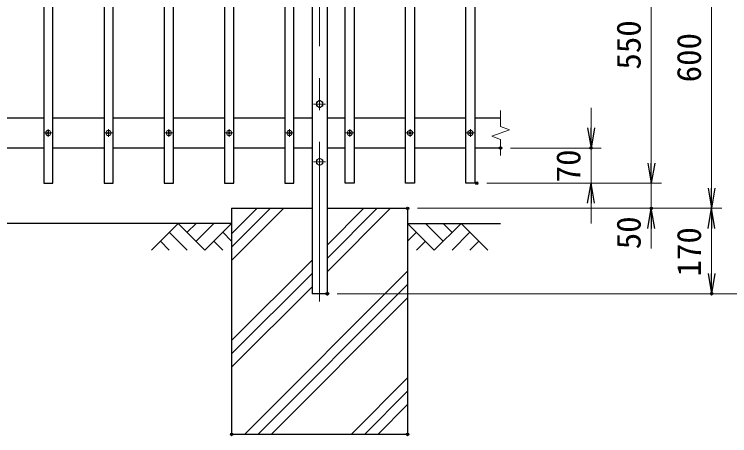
# Model space of a CAD drawing. Units: millimetres, scale not verified. Extents: x -4200 to 4200, y -2970 to 2970.
# Drawn here: x -1987 to -564, y -572 to 266 of the extents above; entities that cross this region are included whole.
import ezdxf
from ezdxf.enums import TextEntityAlignment as Align

# ---------------------------------------------------------------- set-up
doc = ezdxf.new("R2010")
doc.units = ezdxf.units.MM
doc.header["$LTSCALE"] = 10
doc.header["$PDMODE"] = 32
doc.header["$PDSIZE"] = 5
doc.linetypes.add('USER1', pattern=[50.8, 31.75, -6.35, 6.35, -6.35])
for name, color, linetype, lineweight in [('0-2_D-BMK', 2, 'USER1', 13), ('0-3_D-STR3', 3, 'Continuous', 13), ('0-4_D-STR-DIM', 7, 'Continuous', 13), ('0-5_0', 7, 'Continuous', 25), ('0-7_D-DCR-HCH', 7, 'Continuous', 13), ('0-8_D-STR4', 7, 'Continuous', 25), ('0-9_D-STR1', 1, 'Continuous', 25), ('0-A_D-BGD', 7, 'Continuous', 25)]:
    doc.layers.add(name, color=color, linetype=linetype, lineweight=lineweight)
doc.layers.add('0-6_Defpoints', color=8, linetype='Continuous')
doc.styles.add('ＭＳ ゴシック', font='')
doc.styles.get('ＭＳ ゴシック').set_extended_font_data('MS Gothic')

# ---------------------------------------------------------------- blocks, each defined once
blk = doc.blocks.new('_Open')
at = {"layer": '0-5_0'}
blk.add_line((-10, 1.667), (0, 0), dxfattribs=at)
blk.add_lwpolyline([(-10, -1.667), (0, 0), (-10, 0)], dxfattribs=at)

msp = doc.modelspace()

# ---------------------------------------------------------------- linework, layer by layer
at = {"layer": '0-2_D-BMK'}
for p, q in [((-1379.77, 520.11), (-1379.77, -339.89)), ((-1367.77, 87.61), (-1391.77, 87.61)), ((-1912.27, 30.11), (-1927.27, 30.11)), ((-1919.77, 37.61), (-1919.77, 22.61)), ((-1792.27, 30.11), (-1807.27, 30.11)), ((-1799.77, 37.61), (-1799.77, 22.61)), ((-1672.27, 30.11), (-1687.27, 30.11)), ((-1679.77, 37.61), (-1679.77, 22.61)), ((-1552.27, 30.11), (-1567.27, 30.11)), ((-1559.77, 37.61), (-1559.77, 22.61)), ((-1432.27, 30.11), (-1447.27, 30.11)), ((-1439.77, 37.61), (-1439.77, 22.61)), ((-1312.27, 30.11), (-1327.27, 30.11)), ((-1319.77, 37.61), (-1319.77, 22.61)), ((-1192.27, 30.11), (-1207.27, 30.11)), ((-1199.77, 37.61), (-1199.77, 22.61)), ((-1072.27, 30.11), (-1087.27, 30.11)), ((-1079.77, 37.61), (-1079.77, 22.61)), ((-1367.77, -27.39), (-1391.77, -27.39))]:
    msp.add_line(p, q, dxfattribs=at)
at = {"layer": '0-3_D-STR3'}
for p, q in [((-1921.6, 30.5), (-1923.12, 30.48)), ((-1923.12, 30.48), (-1923.12, 29.75)), ((-1923.12, 30.48), (-1923.12, 29.75)), ((-1921.6, 29.72), (-1923.12, 29.75)), ((-1920.67, 30.98), (-1921.6, 30.5)), ((-1920.67, 29.25), (-1921.6, 29.72)), ((-1920.65, 30.99), (-1920.16, 31.92)), ((-1920.65, 29.23), (-1920.16, 28.31)), ((-1920.14, 33.46), (-1920.16, 31.92)), ((-1920.16, 33.46), (-1919.4, 33.46)), ((-1919.4, 33.46), (-1919.38, 31.92)), ((-1918.89, 30.99), (-1919.38, 31.92)), ((-1918.89, 29.23), (-1919.38, 28.31)), ((-1918.87, 30.98), (-1917.94, 30.5)), ((-1918.87, 29.25), (-1917.94, 29.72)), ((-1917.94, 29.72), (-1916.42, 29.75)), ((-1801.6, 30.5), (-1803.12, 30.48)), ((-1803.12, 30.48), (-1803.12, 29.75)), ((-1803.12, 30.48), (-1803.12, 29.75)), ((-1801.6, 29.72), (-1803.12, 29.75)), ((-1800.67, 30.98), (-1801.6, 30.5)), ((-1800.67, 29.25), (-1801.6, 29.72)), ((-1800.65, 30.99), (-1800.16, 31.92)), ((-1800.65, 29.23), (-1800.16, 28.31)), ((-1800.14, 33.46), (-1800.16, 31.92)), ((-1800.16, 33.46), (-1799.4, 33.46)), ((-1799.4, 33.46), (-1799.38, 31.92)), ((-1798.89, 30.99), (-1799.38, 31.92)), ((-1798.89, 29.23), (-1799.38, 28.31)), ((-1798.87, 30.98), (-1797.94, 30.5)), ((-1798.87, 29.25), (-1797.94, 29.72)), ((-1797.94, 29.72), (-1796.42, 29.75)), ((-1681.6, 30.5), (-1683.12, 30.48)), ((-1683.12, 30.48), (-1683.12, 29.75)), ((-1683.12, 30.48), (-1683.12, 29.75)), ((-1681.6, 29.72), (-1683.12, 29.75)), ((-1680.67, 30.98), (-1681.6, 30.5)), ((-1680.67, 29.25), (-1681.6, 29.72)), ((-1680.65, 30.99), (-1680.16, 31.92)), ((-1680.65, 29.23), (-1680.16, 28.31)), ((-1680.14, 33.46), (-1680.16, 31.92)), ((-1680.16, 33.46), (-1679.4, 33.46)), ((-1679.4, 33.46), (-1679.38, 31.92)), ((-1678.89, 30.99), (-1679.38, 31.92)), ((-1678.89, 29.23), (-1679.38, 28.31)), ((-1678.87, 30.98), (-1677.94, 30.5)), ((-1678.87, 29.25), (-1677.94, 29.72)), ((-1677.94, 29.72), (-1676.42, 29.75)), ((-1561.6, 30.5), (-1563.12, 30.48)), ((-1563.12, 30.48), (-1563.12, 29.75)), ((-1563.12, 30.48), (-1563.12, 29.75)), ((-1561.6, 29.72), (-1563.12, 29.75)), ((-1560.67, 30.98), (-1561.6, 30.5)), ((-1560.67, 29.25), (-1561.6, 29.72)), ((-1560.65, 30.99), (-1560.16, 31.92)), ((-1560.65, 29.23), (-1560.16, 28.31)), ((-1560.14, 33.46), (-1560.16, 31.92)), ((-1560.16, 33.46), (-1559.4, 33.46)), ((-1559.4, 33.46), (-1559.38, 31.92)), ((-1558.89, 30.99), (-1559.38, 31.92)), ((-1558.89, 29.23), (-1559.38, 28.31)), ((-1558.87, 30.98), (-1557.94, 30.5)), ((-1558.87, 29.25), (-1557.94, 29.72)), ((-1557.94, 29.72), (-1556.42, 29.75)), ((-1441.6, 30.5), (-1443.12, 30.48)), ((-1443.12, 30.48), (-1443.12, 29.75)), ((-1443.12, 30.48), (-1443.12, 29.75)), ((-1441.6, 29.72), (-1443.12, 29.75)), ((-1440.67, 30.98), (-1441.6, 30.5)), ((-1440.67, 29.25), (-1441.6, 29.72)), ((-1440.65, 30.99), (-1440.16, 31.92)), ((-1440.65, 29.23), (-1440.16, 28.31)), ((-1440.14, 33.46), (-1440.16, 31.92)), ((-1440.16, 33.46), (-1439.4, 33.46)), ((-1439.4, 33.46), (-1439.38, 31.92)), ((-1438.89, 30.99), (-1439.38, 31.92)), ((-1438.89, 29.23), (-1439.38, 28.31)), ((-1438.87, 30.98), (-1437.94, 30.5)), ((-1438.87, 29.25), (-1437.94, 29.72)), ((-1437.94, 29.72), (-1436.42, 29.75)), ((-1321.6, 30.5), (-1323.12, 30.48)), ((-1323.12, 30.48), (-1323.12, 29.75)), ((-1323.12, 30.48), (-1323.12, 29.75)), ((-1321.6, 29.72), (-1323.12, 29.75)), ((-1320.67, 30.98), (-1321.6, 30.5)), ((-1320.67, 29.25), (-1321.6, 29.72)), ((-1320.65, 30.99), (-1320.16, 31.92)), ((-1320.65, 29.23), (-1320.16, 28.31)), ((-1320.14, 33.46), (-1320.16, 31.92)), ((-1320.16, 33.46), (-1319.4, 33.46)), ((-1319.4, 33.46), (-1319.38, 31.92)), ((-1318.89, 30.99), (-1319.38, 31.92)), ((-1318.89, 29.23), (-1319.38, 28.31)), ((-1318.87, 30.98), (-1317.94, 30.5)), ((-1318.87, 29.25), (-1317.94, 29.72)), ((-1317.94, 29.72), (-1316.42, 29.75)), ((-1201.6, 30.5), (-1203.12, 30.48)), ((-1203.12, 30.48), (-1203.12, 29.75)), ((-1203.12, 30.48), (-1203.12, 29.75)), ((-1201.6, 29.72), (-1203.12, 29.75)), ((-1200.67, 30.98), (-1201.6, 30.5)), ((-1200.67, 29.25), (-1201.6, 29.72)), ((-1200.65, 30.99), (-1200.16, 31.92)), ((-1200.65, 29.23), (-1200.16, 28.31)), ((-1200.14, 33.46), (-1200.16, 31.92)), ((-1200.16, 33.46), (-1199.4, 33.46)), ((-1199.4, 33.46), (-1199.38, 31.92)), ((-1198.89, 30.99), (-1199.38, 31.92)), ((-1198.89, 29.23), (-1199.38, 28.31)), ((-1198.87, 30.98), (-1197.94, 30.5)), ((-1198.87, 29.25), (-1197.94, 29.72)), ((-1197.94, 29.72), (-1196.42, 29.75)), ((-1081.6, 30.5), (-1083.12, 30.48)), ((-1083.12, 30.48), (-1083.12, 29.75)), ((-1083.12, 30.48), (-1083.12, 29.75)), ((-1081.6, 29.72), (-1083.12, 29.75)), ((-1080.67, 30.98), (-1081.6, 30.5)), ((-1080.67, 29.25), (-1081.6, 29.72)), ((-1080.65, 30.99), (-1080.16, 31.92)), ((-1080.65, 29.23), (-1080.16, 28.31)), ((-1080.14, 33.46), (-1080.16, 31.92)), ((-1080.16, 33.46), (-1079.4, 33.46)), ((-1079.4, 33.46), (-1079.38, 31.92)), ((-1078.89, 30.99), (-1079.38, 31.92)), ((-1078.89, 29.23), (-1079.38, 28.31)), ((-1078.87, 30.98), (-1077.94, 30.5)), ((-1078.87, 29.25), (-1077.94, 29.72)), ((-1077.94, 29.72), (-1076.42, 29.75)), ((-1920.14, 26.76), (-1920.16, 28.31)), ((-1920.14, 26.76), (-1919.4, 26.76)), ((-1919.4, 26.76), (-1919.38, 28.31)), ((-1800.14, 26.76), (-1800.16, 28.31)), ((-1800.14, 26.76), (-1799.4, 26.76)), ((-1799.4, 26.76), (-1799.38, 28.31)), ((-1680.14, 26.76), (-1680.16, 28.31)), ((-1680.14, 26.76), (-1679.4, 26.76)), ((-1679.4, 26.76), (-1679.38, 28.31)), ((-1560.14, 26.76), (-1560.16, 28.31)), ((-1560.14, 26.76), (-1559.4, 26.76)), ((-1559.4, 26.76), (-1559.38, 28.31)), ((-1440.14, 26.76), (-1440.16, 28.31)), ((-1440.14, 26.76), (-1439.4, 26.76)), ((-1439.4, 26.76), (-1439.38, 28.31)), ((-1320.14, 26.76), (-1320.16, 28.31)), ((-1320.14, 26.76), (-1319.4, 26.76)), ((-1319.4, 26.76), (-1319.38, 28.31)), ((-1200.14, 26.76), (-1200.16, 28.31)), ((-1200.14, 26.76), (-1199.4, 26.76)), ((-1199.4, 26.76), (-1199.38, 28.31)), ((-1080.14, 26.76), (-1080.16, 28.31)), ((-1080.14, 26.76), (-1079.4, 26.76)), ((-1079.4, 26.76), (-1079.38, 28.31))]:
    msp.add_line(p, q, dxfattribs=at)
for points in [[(-1373.27, 91.36), (-1379.77, 95.12), (-1386.27, 91.36), (-1386.27, 83.86), (-1379.77, 80.11), (-1373.27, 83.86)], [(-1373.27, -23.64), (-1379.77, -19.88), (-1386.27, -23.64), (-1386.27, -31.14), (-1379.77, -34.89), (-1373.27, -31.14)]]:
    msp.add_lwpolyline(points, close=True, dxfattribs=at)
for points in [[(-1917.94, 30.5), (-1916.42, 30.48), (-1916.42, 29.75)], [(-1797.94, 30.5), (-1796.42, 30.48), (-1796.42, 29.75)], [(-1677.94, 30.5), (-1676.42, 30.48), (-1676.42, 29.75)], [(-1557.94, 30.5), (-1556.42, 30.48), (-1556.42, 29.75)], [(-1437.94, 30.5), (-1436.42, 30.48), (-1436.42, 29.75)], [(-1317.94, 30.5), (-1316.42, 30.48), (-1316.42, 29.75)], [(-1197.94, 30.5), (-1196.42, 30.48), (-1196.42, 29.75)], [(-1077.94, 30.5), (-1076.42, 30.48), (-1076.42, 29.75)]]:
    msp.add_lwpolyline(points, dxfattribs=at)
for centre, radius in [((-1379.77, 87.61), 6.25), ((-1919.77, 30.11), 5.25), ((-1799.77, 30.11), 5.25), ((-1679.77, 30.11), 5.25), ((-1559.77, 30.11), 5.25), ((-1439.77, 30.11), 5.25), ((-1319.77, 30.11), 5.25), ((-1199.77, 30.11), 5.25), ((-1079.77, 30.11), 5.25), ((-1379.77, -27.39), 6.25)]:
    msp.add_circle(centre, radius, dxfattribs=at)
at = {"layer": '0-4_D-STR-DIM'}
for p, q in [((-719.77, -29.89), (-719.77, 440.11)), ((-599.77, -79.89), (-599.77, 440.11)), ((-1019.77, 75.11), (-1019.77, 42.94)), ((-839.77, 40.11), (-839.77, 80.11)), ((-1002.15, 36.52), (-1019.77, 42.94)), ((-1037.39, 23.7), (-1002.15, 36.52)), ((-1019.77, 17.29), (-1037.39, 23.7)), ((-1019.77, 17.29), (-1019.77, -14.89)), ((-999.77, 0.11), (-819.77, 0.11)), ((-839.77, -69.89), (-839.77, 0.11)), ((-719.77, -29.89), (-719.77, 10.11)), ((-1047.27, -69.89), (-699.77, -69.89)), ((-1047.27, -69.89), (-699.77, -69.89)), ((-1047.27, -69.89), (-819.77, -69.89)), ((-719.77, -69.89), (-719.77, -119.89)), ((-839.77, -109.89), (-839.77, -149.89)), ((-1184.77, -119.89), (-579.77, -119.89)), ((-1184.77, -119.89), (-579.77, -119.89)), ((-1184.77, -119.89), (-699.77, -119.89)), ((-719.77, -159.89), (-719.77, -199.89)), ((-599.77, -159.89), (-599.77, -249.89)), ((-1344.77, -289.89), (-579.77, -289.89)), ((-1344.24, -289.89), (-459.24, -289.89))]:
    msp.add_line(p, q, dxfattribs=at)
at = {"layer": '0-6_Defpoints'}
for p in [(-1019.77, 0.11), (-839.77, 0.11), (-1067.27, -69.89), (-1204.77, -119.89), (-719.77, -119.89), (-1364.77, -289.89), (-1364.24, -289.89), (-599.77, -289.89), (-1554.77, -569.89), (-1204.77, -569.89)]:
    msp.add_point(p, dxfattribs=at)
at = {"layer": '0-7_D-DCR-HCH'}
for p, q in [((-1554.77, -224), (-1450.66, -119.89)), ((-1554.77, -197.48), (-1477.17, -119.89)), ((-1554.77, -170.97), (-1503.69, -119.89)), ((-1364.77, -246.13), (-1238.53, -119.89)), ((-1364.77, -219.62), (-1265.04, -119.89)), ((-1364.77, -193.1), (-1291.56, -119.89)), ((-1661.19, -149.89), (-1714.41, -203.1)), ((-1661.19, -149.89), (-1607.98, -203.1)), ((-1643.46, -167.63), (-1625.72, -149.89)), ((-1625.72, -185.36), (-1590.24, -149.89)), ((-1607.98, -203.1), (-1554.77, -149.89)), ((-1151.56, -203.1), (-1204.77, -149.89)), ((-1133.82, -185.36), (-1169.29, -149.89)), ((-1098.35, -149.89), (-1151.56, -203.1)), ((-1115.99, -167.72), (-1133.82, -149.89)), ((-1098.35, -149.89), (-1045.13, -203.1)), ((-1678.93, -167.63), (-1643.29, -203.1)), ((-1572.51, -167.63), (-1554.77, -185.28)), ((-1187.03, -167.63), (-1204.77, -185.28)), ((-1080.61, -167.63), (-1116.25, -203.1)), ((-1696.67, -185.36), (-1678.85, -203.1)), ((-1590.24, -185.36), (-1572.43, -203.1)), ((-1169.29, -185.36), (-1187.11, -203.1)), ((-1062.87, -185.36), (-1080.69, -203.1)), ((-1554.77, -383.1), (-1394.77, -223.1)), ((-1554.77, -409.62), (-1394.77, -249.62)), ((-1529.43, -569.89), (-1204.77, -245.23)), ((-1554.77, -436.13), (-1394.77, -276.13)), ((-1502.91, -569.89), (-1204.77, -271.75)), ((-1476.39, -569.89), (-1204.77, -298.26)), ((-1317.29, -569.89), (-1204.77, -457.36)), ((-1290.78, -569.89), (-1204.77, -483.88)), ((-1264.26, -569.89), (-1204.77, -510.4))]:
    msp.add_line(p, q, dxfattribs=at)
at = {"layer": '0-8_D-STR4'}
for p, q in [((-1554.77, -119.89), (-1554.77, -569.89)), ((-1554.77, -119.89), (-1394.77, -119.89)), ((-1364.77, -119.89), (-1204.77, -119.89)), ((-1204.77, -119.89), (-1204.77, -569.89)), ((-1204.77, -569.89), (-1554.77, -569.89))]:
    msp.add_line(p, q, dxfattribs=at)
at = {"layer": '0-9_D-STR1'}
for p, q in [((-1394.77, 470.11), (-1394.77, -289.89)), ((-1364.77, 470.11), (-1364.77, -289.89)), ((-2030.77, 60.11), (-1928.77, 60.11)), ((-1910.77, 60.11), (-1808.77, 60.11)), ((-1790.77, 60.11), (-1688.77, 60.11)), ((-1670.77, 60.11), (-1568.77, 60.11)), ((-1550.77, 60.11), (-1448.77, 60.11)), ((-1430.77, 60.11), (-1394.77, 60.11)), ((-1364.77, 60.11), (-1328.77, 60.11)), ((-1310.77, 60.11), (-1208.77, 60.11)), ((-1190.77, 60.11), (-1088.77, 60.11)), ((-1070.77, 60.11), (-1019.77, 60.11)), ((-1928.77, 0.11), (-2030.77, 0.11)), ((-1808.77, 0.11), (-1910.77, 0.11)), ((-1688.77, 0.11), (-1790.77, 0.11)), ((-1568.77, 0.11), (-1670.77, 0.11)), ((-1448.77, 0.11), (-1550.77, 0.11)), ((-1394.77, 0.11), (-1430.77, 0.11)), ((-1328.77, 0.11), (-1364.77, 0.11)), ((-1208.77, 0.11), (-1310.77, 0.11)), ((-1088.77, 0.11), (-1190.77, 0.11)), ((-1019.77, 0.11), (-1070.77, 0.11)), ((-1364.77, -289.89), (-1394.77, -289.89))]:
    msp.add_line(p, q, dxfattribs=at)
for points in [[(-1928.77, 480.11), (-1928.77, -69.89), (-1910.77, -69.89), (-1910.77, 480.11)], [(-1808.77, 480.11), (-1808.77, -69.89), (-1790.77, -69.89), (-1790.77, 480.11)], [(-1688.77, 480.11), (-1688.77, -69.89), (-1670.77, -69.89), (-1670.77, 480.11)], [(-1568.77, 480.11), (-1568.77, -69.89), (-1550.77, -69.89), (-1550.77, 480.11)], [(-1448.77, 480.11), (-1448.77, -69.89), (-1430.77, -69.89), (-1430.77, 480.11)], [(-1310.77, 480.11), (-1310.77, -69.89), (-1328.77, -69.89), (-1328.77, 480.11)], [(-1190.77, 480.11), (-1190.77, -69.89), (-1208.77, -69.89), (-1208.77, 480.11)], [(-1070.77, 480.11), (-1070.77, -69.89), (-1088.77, -69.89), (-1088.77, 480.11)]]:
    msp.add_lwpolyline(points, dxfattribs=at)
at = {"layer": '0-A_D-BGD'}
for p, q in [((-1554.77, -149.89), (-3004.77, -149.89)), ((-1204.77, -149.89), (-1019.77, -149.89))]:
    msp.add_line(p, q, dxfattribs=at)

# ---------------------------------------------------------------- block references
at = {"layer": '0-4_D-STR-DIM', "xscale": 4, "yscale": 4}
for p, rotation in [((-839.77, 0.11), 270), ((-719.77, -69.89), 270), ((-719.77, -69.89), 270), ((-839.77, -69.89), 90), ((-599.77, -119.89), 270), ((-719.77, -119.89), 90), ((-599.77, -119.89), 90), ((-599.77, -289.89), 270)]:
    msp.add_blockref('_Open', p, dxfattribs=dict(at, rotation=rotation))

# ---------------------------------------------------------------- texts
at = {"layer": '0-4_D-STR-DIM', "style": 'ＭＳ ゴシック'}
for s, p in [('550', (-726.52, 156.24)), ('600', (-606.52, 130.86)), ('70', (-846.51, -68.14)), ('50', (-726.52, -201.31)), ('170', (-606.52, -255.54))]:
    msp.add_text(s, height=48.09, rotation=90, dxfattribs=at).set_placement(p, align=Align.BOTTOM_LEFT)

doc.saveas('drawing.dxf')
